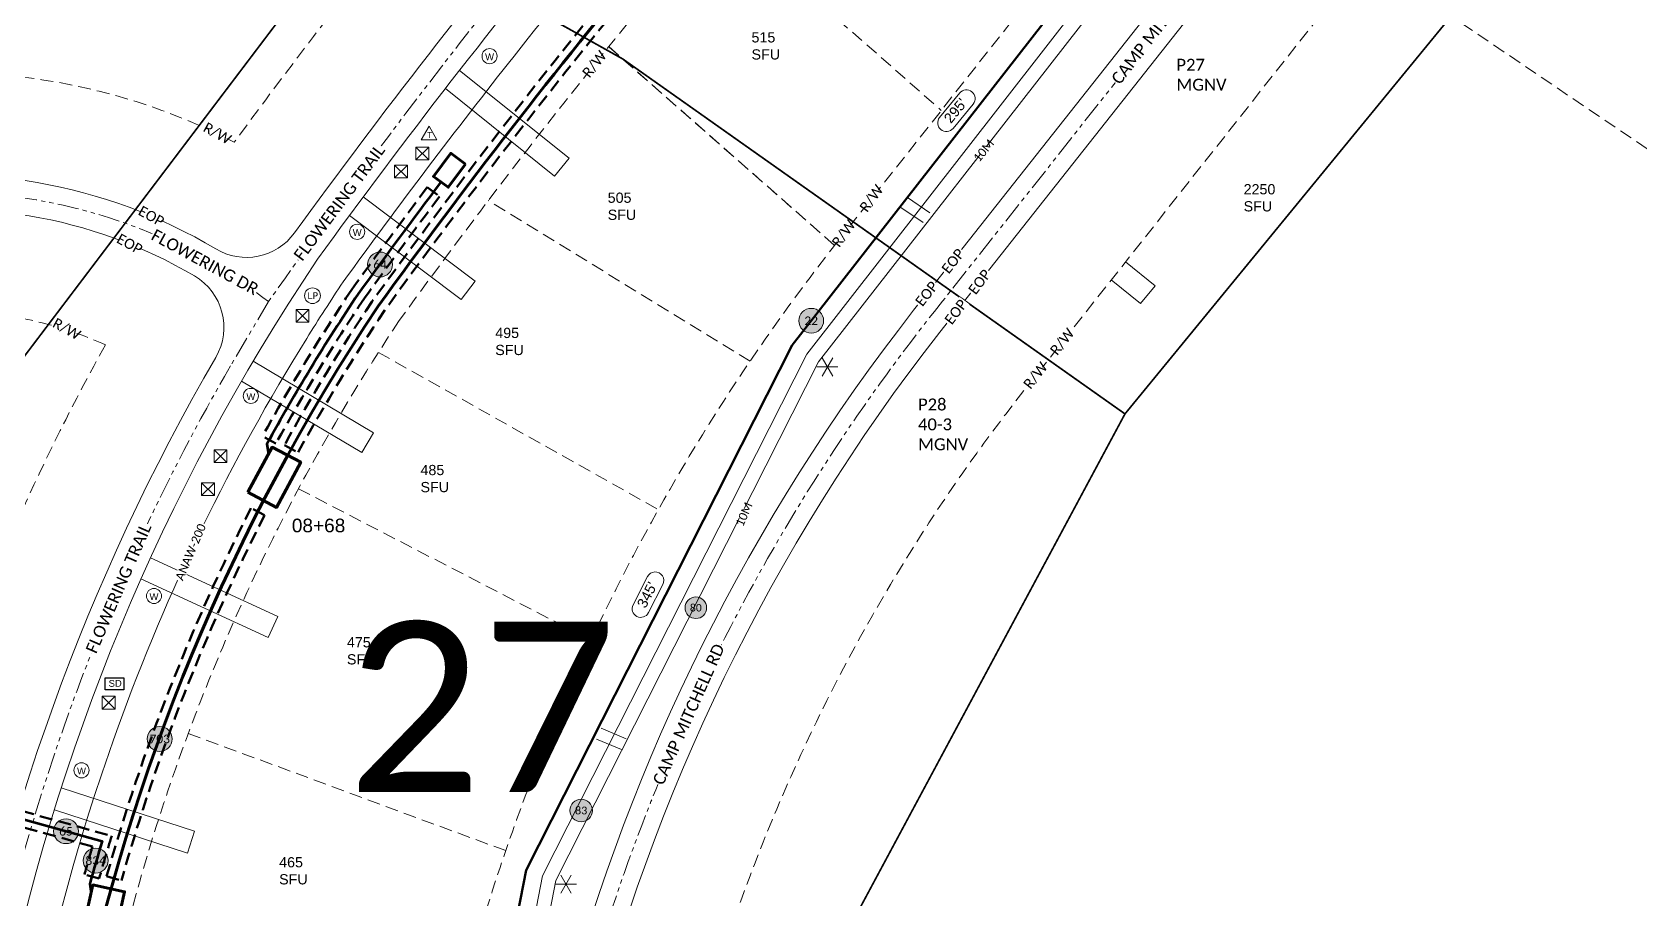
# Model space of a CAD drawing. Header units: inches. Extents: x 0 to 2372193, y 0 to 1426201.
# Drawn here: x 2369561 to 2370505, y 1419770 to 1420279 of the extents above; entities that cross this region are included whole.
import ezdxf
from ezdxf import colors
from ezdxf.entities.mleader import LeaderData, LeaderLine
from ezdxf.enums import TextEntityAlignment as Align
from ezdxf.lldxf.tags import DXFTag
from ezdxf.math import Vec2, Vec3

# ---------------------------------------------------------------- set-up
doc = ezdxf.new("R2010")
doc.units = ezdxf.units.IN
doc.header["$MEASUREMENT"] = 0
doc.linetypes.add('DASHED', pattern=[0.75, 0.5, -0.25])
doc.linetypes.add('PHANTOM2', pattern=[1.25, 0.625, -0.125, 0.125, -0.125, 0.125, -0.125])
for name, color, linetype in [('845CHH', 7, 'Continuous'), ('8645CHH', 7, 'Continuous'), ('ADDRESS', 6, 'Continuous'), ('AERIAL CABLE EX', 5, 'Continuous'), ('EOP', 6, 'Continuous'), ('EX PED', 5, 'Continuous'), ('EXIST MH', 20, 'Continuous'), ('ga_clayton', 7, 'Continuous'), ('Grouping_Boundary', 2, 'Continuous'), ('LIGHT_POST', 7, 'Continuous'), ('LINE LABELS', 7, 'Continuous'), ('Parcels', 7, 'Continuous'), ('Pedestal', 7, 'Continuous'), ('POLE INFO', 7, 'Continuous'), ('PROPOSED_BURIED', 5, 'Continuous'), ('REELS BUBBLES', 87, 'Continuous'), ('Right_of_Way', 7, 'Continuous'), ('SPAN LENGTHS', 7, 'Continuous'), ('Storm_Drain_Inlet', 7, 'Continuous'), ('StormDrain', 20, 'Continuous'), ('STREET NAMES', 250, 'Continuous'), ('Water_Meter', 7, 'Continuous')]:
    doc.layers.add(name, color=color, linetype=linetype)
for name, color, linetype, lineweight in [('BURIED CABLE EX', 32, 'BUR', 30), ('CenterLine', 161, 'Continuous', 0), ('DRIVEWAYS', 250, 'Continuous', 20), ('INNERDUCT', 4, 'Continuous', 53), ('Level 19', 7, 'DASHED', 0), ('OVERLASH', 255, 'Continuous', 0), ('Poles', 7, 'Continuous', 0), ('PROP CABLE', 1, 'Continuous', 50), ('PROPOSED_AERIAL', 1, 'Continuous', 60), ('Stationing', 7, 'Continuous', 0), ('Transformer', 92, 'Continuous', 0), ('WaterMeter', 252, 'Continuous', 0)]:
    doc.layers.add(name, color=color, linetype=linetype, lineweight=lineweight)
doc.styles.add('Annotative', font='arial.ttf')
doc.styles.add('calibri', font='calibri.ttf')
doc.styles.add('Legend', font='calibri.ttf')
doc.styles.add('PROPOSED', font='calibri.ttf')
doc.styles.get("Standard").update_dxf_attribs({"font": 'arial.ttf'})
doc.styles.add('Style-Arial', font='arial.ttf')
tags = doc.linetypes.add('BUR', pattern='A,4.693195999999999,-0.073857,["B",Standard,S=0.5,R=0,X=0,Y=-0.25],-0.553701,4.679246', length=10).pattern_tags.tags
tags[6] = DXFTag(74, 10)

# ---------------------------------------------------------------- blocks, each defined once
blk = doc.blocks.new('_Open90')
at = {"color": 0, "linetype": 'ByBlock', "lineweight": -2}
for p, q in [((-0.5, 0.5), (0, 0)), ((0, 0), (-1, 0)), ((0, 0), (-0.5, -0.5))]:
    blk.add_line(p, q, dxfattribs=at)
blk = doc.blocks.new('845CHH')
at = {"layer": '845CHH', "color": 1, "lineweight": 90}
blk.add_lwpolyline([(15.82571818263463, -10.29698714192114), (-14.22762900813467, -10.194298906727), (-14.31204531541078, 8.843916726521911), (15.74130187489286, 8.741228491560605)], close=True, dxfattribs=at)
blk = doc.blocks.new('8645CHH')
at = {"layer": '8645CHH', "color": 1, "lineweight": 70}
blk.add_lwpolyline([(9.142291399184614, -5.902860576286912), (-7.874294268665835, -5.84471719735302), (-7.922091850545257, 4.934961526188999), (9.094493817072362, 4.876818147487938)], close=True, dxfattribs=at)
blk = doc.blocks.new('LP')
at = {"layer": 'EXIST MH', "color": 250, "lineweight": 0}
blk.add_circle((-0.004436766351929577, 0.007668687072431624), 4.610577844354748, dxfattribs=at)
at = {"layer": 'EXIST MH', "color": 250, "insert": (0.09082722524181008, 0.0452800962375477), "char_height": 4, "width": 6.25625251846877, "attachment_point": 5, "style": 'Legend'}
blk.add_mtext('{\\fVerdana|b0|i0|c0|p34;LP}', dxfattribs=at)
blk = doc.blocks.new('EX PED')
at = {"layer": 'EX PED', "color": 5, "lineweight": 0}
blk.add_lwpolyline([(-3.764058627886698, 3.739049226394854), (3.764058627653867, 3.739049226394854), (3.764058627653867, -3.739049226394854), (-3.764058627886698, -3.739049226394854)], close=True, dxfattribs=at)
for points in [[(-3.764058627886698, 3.739049226394854), (3.764058627653867, -3.739049226394854)], [(3.764058627653867, 3.739049226394854), (-3.764058627886698, -3.739049226394854)]]:
    blk.add_lwpolyline(points, dxfattribs=at)
blk = doc.blocks.new('StormDrainSymbol')
at = {"layer": 'StormDrain'}
blk.add_lwpolyline([(-1.363754713220988, 0.8968148155579911), (1.363754714967217, 0.8968148155579911), (1.363754714967217, -0.8968148152833237), (-1.363754713220988, -0.8968148152833237)], close=True, dxfattribs=at)
blk.add_text('SD', height=0.9981110471379421, dxfattribs=at).set_placement((-0.8703530842362852, -0.4371731684295583))
blk = doc.blocks.new('Transformer')
at = {"layer": 'Transformer'}
blk.add_lwpolyline([(0.001212758907725709, 1.515617351383287), (-1.313169502779207, -0.7567583975088156), (1.311956753548505, -0.758858951967261)], close=True, dxfattribs=at)
blk.add_text('T', height=0.9981110471379421, dxfattribs=at).set_placement((-0.3541652539094381, -0.4371731679314053))
blk = doc.blocks.new('WaterMeter')
at = {"layer": 'WaterMeter'}
blk.add_circle((0, 0), 1.106355665353711, dxfattribs=at)
blk.add_text('W', height=0.9981110471379421, dxfattribs=at).set_placement((-0.6556293223590313, -0.6007846532260865))
blk = doc.blocks.new('*U310')
at = {"linetype": 'Continuous', "lineweight": 0, "true_color": 0xffffff}
h = blk.add_hatch(color=7, dxfattribs=at)
h.dxf.hatch_style = 1
h.paths.add_polyline_path([(-0.1216836353353937, 0, 1), (0.1216836353353937, 0, 1)])
at = {"color": 0, "linetype": 'ByBlock', "lineweight": -2}
blk.add_circle((0, 0), 0.1216836353353937, dxfattribs=at)
at = {"color": 0, "linetype": 'ByBlock', "lineweight": -2, "style": 'PROPOSED'}
blk.add_attdef('CCFN', text='', height=0.08437499999999999, dxfattribs=at).set_placement((-4.879430193227563e-14, -4.485301019485632e-14), align=Align.MIDDLE_CENTER)
at = {"color": 0, "linetype": 'ByBlock', "lineweight": -2, "flags": 104}
blk.add_attdef('CCFA', text='', height=0.08437499999999999, dxfattribs=at).set_placement((0.2063068056513823, 0.08956686444820822), align=Align.TOP_LEFT)
blk = doc.blocks.new('ACMAP_ANN_TEMPLATE_SPANS')
at = {"color": 0, "linetype": 'ByBlock', "lineweight": -2}
for p, q in [((-8.152258758647022, 12.48579457613637), (22.73670367137532, 12.48579457613637)), ((-8.152258758647022, -4.489136403890521), (22.73670367137532, -4.489136403890521))]:
    blk.add_line(p, q, dxfattribs=at)
for centre, start, end in [((-8.152258758647022, 3.998329086122945), 90, 270), ((22.73670367137532, 3.998329086122945), 270, 90)]:
    blk.add_arc(centre, 8.48746549001349, start, end, dxfattribs=at)
at = {"color": 18, "lineweight": 50, "true_color": 0x000000, "style": 'Annotative'}
blk.add_attdef('AERIALFOOT', text='', height=10, dxfattribs=at).set_placement((6.686639764051677, 4.728349187102339), align=Align.MIDDLE_CENTER)
blk = doc.blocks.new('POLES')
at = {"layer": 'Poles'}
for points in [[(-0.9279452641875641, 1.718820345782353), (1.125573408324813, -1.843961284794444)], [(-0.9279452641875641, -1.843961284794444), (1.125573408324813, 1.714633763623507)], [(-1.95993782824056, -0.06466376078196845), (2.155472681101887, -0.06466376078196845)]]:
    blk.add_lwpolyline(points, dxfattribs=at)
blk = doc.blocks.new('*U453')
at = {"linetype": 'Continuous', "lineweight": 0}
for p, q in [((-0.042323586582543316, -1.3503270685601034), (-1.040017814348486, 0.6791956355500194)), ((0.8551019615221207, -0.9091611297014427), (-0.14259226624382193, 1.1203615744086801))]:
    blk.add_line(p, q, dxfattribs=at)
blk = doc.blocks.new('*U454')
at = {"linetype": 'Continuous', "lineweight": 0}
for p, q in [((-0.042323586582543316, -1.3503270685601034), (-1.040017814348486, 0.6791956355500194)), ((0.8551019615221207, -0.9091611297014427), (-0.14259226624382193, 1.1203615744086801))]:
    blk.add_line(p, q, dxfattribs=at)

msp = doc.modelspace()

# ---------------------------------------------------------------- linework, layer by layer
at = {"layer": 'AERIAL CABLE EX', "lineweight": 0}
msp.add_lwpolyline([(2369800.09747469, 1419472.517337084), (2369860.265564793, 1419783.723600737), (2370015.466349558, 1420089.787019102), (2370177.249354229, 1420297.286241339), (2370361.950014579, 1420530.974153471), (2370482.028361825, 1420682.900292809), (2370480.165422307, 1420737.481012178)], dxfattribs=at).dxf.unprotected_set("ltscale", 0)
msp.add_lwpolyline([(2369808.176142312, 1419470.955421216), (2369868.125462828, 1419781.030147116), (2370022.444928072, 1420085.355560963), (2370183.721635643, 1420292.205417991), (2370368.433063787, 1420525.906953807), (2370503.037860715, 1420697.98922854)], dxfattribs=at)
at = {"layer": 'BURIED CABLE EX', "lineweight": 0}
msp.add_lwpolyline([(2369540.130629234, 1419398.266573533, -0.09344707337438078), (2369601.598880801, 1419843.608778374), (2369605.851615069, 1419856.067816385, -0.05241866247511304), (2369713.700684046, 1420085.687282777), (2369721.923868935, 1420099.089843747, -0.008153529295027944), (2369743.378363931, 1420132.333622195, -0.01040914788086803), (2369843.644570918, 1420264.748077034), (2369851.986125325, 1420275.26394101, -0.01186615231253942), (2369973.381503406, 1420420.560539483), (2369983.667367504, 1420432.247996917, -0.009048855457434822), (2370081.214869393, 1420538.706298485, -0.2176284449532012), (2370092.781716768, 1420543.358170515, 0.07061638872255513), (2370109.184673829, 1420544.917889241), (2370122.822154673, 1420550.057686678, 0.215491805502969), (2370152.476926963, 1420588.168492699), (2370152.476926963, 1420588.168492699), (2370152.476926963, 1420588.168492699, 0.3318629299285774), (2370124.915072159, 1420652.622281983), (2370111.552933857, 1420658.298690805, 0.1737054055242383), (2370072.100291126, 1420655.674863732)], format="xyb", dxfattribs=at).dxf.unprotected_set("ltscale", 0)
at = {"layer": 'CenterLine', "color": 7, "linetype": 'PHANTOM2', "lineweight": 0, "ltscale": 20}
for points in [[(2370493.659714422, 1420624.979546276), (2370465.621711481, 1420589.509778013), (2370095.184277216, 1420120.884039627, 0.2151339686024658), (2369859.83944285, 1419211.882607154, 0.2135353981176435)], [(2369699.490173928, 1420120.662952966, -0.03608575919097179), (2370045.275702839, 1420544.358161757), (2370094.932565162, 1420596.957289708)], [(2369453.717762331, 1420179.337940365, -0.2141243987589729), (2369699.490173928, 1420120.662952966, -0.1820515463584921)], [(2369699.490173928, 1420120.662952966), (2369677.20760038, 1420082.899307368, 0.1828032569079254), (2369532.549277905, 1419215.482490568), (2369540.820468156, 1419171.196309399)]]:
    msp.add_lwpolyline(points, format="xyb", dxfattribs=at)
at = {"layer": 'DRIVEWAYS', "color": 1, "lineweight": 0}
for points in [[(2369811.618184632, 1420256.343993639), (2369875.983420594, 1420204.912613725), (2369867.461813667, 1420194.353865926), (2369803.309319466, 1420245.652141438)], [(2369755.129267113, 1420182.143237277), (2369820.870060898, 1420132.604489373), (2369812.651692296, 1420121.808038234), (2369747.071761952, 1420171.261650149)], [(2370202.6637801, 1420143.9809508), (2370220.05203815, 1420129.995602833), (2370211.496773165, 1420119.464108127), (2370194.254832088, 1420133.34173868)], [(2369690.509806336, 1420085.744904042), (2369761.18360214, 1420043.667890044), (2369754.185693127, 1420032.043165999), (2369683.677825651, 1420074.05490351)], [(2369630.169176728, 1419970.267567252), (2369704.914059389, 1419935.875753949), (2369699.182485382, 1419923.577217488), (2369624.609244893, 1419957.921761638)], [(2369577.814518861, 1419835.227512112), (2369656.098971266, 1419809.831282397), (2369651.849215587, 1419796.945456217), (2369573.741026923, 1419822.314795)]]:
    msp.add_lwpolyline(points, dxfattribs=at)
at = {"layer": 'EOP', "color": 6, "lineweight": 0}
for points in [[(2369197.694765028, 1421411.93184785, 0.1060871264756638), (2369327.302503921, 1421504.368692009, -0.4316407312021639), (2369378.016956278, 1421509.146961647, 0.01358343199157454), (2369692.84178808, 1421247.26275873), (2369971.415395611, 1421032.416286086), (2370443.512949914, 1420658.06393636), (2370454.404235282, 1420650.115145117, -0.4254988835296726), (2370461.229840659, 1420600.141054711), (2370087.338882909, 1420127.084828945, 0.2040887359143059), (2369842.748895105, 1419258.354611955, -0.4310110754292057), (2369810.525876309, 1419218.968438442, 0.0003918504607447766), (2369807.365459837, 1419218.740560082, 0.0282068371006603), (2369575.004255843, 1419188.378129885, -0.3778174631285474), (2369543.367623609, 1419212.319821303, -0.2007382963088122), (2369728.308773189, 1420145.62071036, -0.03261569377599629), (2370062.120837231, 1420547.63816782, -0.0004163210298979958), (2370066.715999645, 1420552.482465442, -0.217628444952493), (2370093.705310186, 1420563.336833514, 2.925511314477277), (2370057.690968738, 1420593.976398162, -0.2462405733420862), (2370048.84137426, 1420562.701451089, 0.03244819003795878), (2369714.768896328, 1420161.010677237, -0.3883964934624439), (2369668.471969876, 1420151.578118867, 0.1862548891703678), (2369451.763990907, 1420189.145222215)], [(2372026.09406143, 1419367.978390591), (2371858.996905549, 1419559.861388142), (2371679.586625032, 1419792.934216852, 0.08645779871442082), (2371426.185557006, 1420022.00302351), (2371252.245514291, 1420131.408388294), (2370652.874581994, 1420509.690949125, -0.01864758079672558), (2370533.076463145, 1420589.430201344, 0.4013031278357624), (2370471.458724567, 1420580.828937126), (2370102.978297417, 1420114.6182505, 0.2137927088038123), (2369868.726872435, 1419219.362070108, 0.006664945429771103), (2369948.585855291, 1418777.892625663), (2370033.231144469, 1418274.406777034)], [(2369455.671533752, 1420169.530658521, -0.1839534457861869), (2369656.005210535, 1420135.719754661, -0.412955178843193), (2369668.536046115, 1420087.944788883, 0.1813908865895379), (2369521.457926048, 1419219.9874723, 0.00262582618477732), (2369524.024894877, 1419207.077263598, -0.3989429717569703), (2369502.168643993, 1419172.034478771, 0.05222600267191775), (2369210.44161323, 1419062.7938963, 0.001200091985836692), (2369204.026268328, 1419059.574921922, -0.2470168272239199), (2369176.092892441, 1419060.04653385, 2.770582419579125), (2369193.663979772, 1419015.109284143, -0.04586103760097496), (2369196.227813172, 1419020.981021564, -0.1045495777292051), (2369213.912059962, 1419041.485248658, -0.04708659123009936), (2369219.496544684, 1419044.960526337, -0.05352078871842804), (2369514.711815635, 1419154.606234812), (2369582.914056263, 1419169.327294149, -0.02985690105388054), (2369819.822689347, 1419199.565053996, -0.3848974049078621), (2369856.679812942, 1419170.509342093, 0.005975582541046032), (2369928.905283006, 1418774.323139634), (2370013.507929173, 1418271.090939525)]]:
    msp.add_lwpolyline(points, format="xyb", dxfattribs=at)
at = {"layer": 'Grouping_Boundary', "const_width": 1}
msp.add_lwpolyline([(2370530.489704247, 1420454.77269399), (2370202.296602358, 1420054.755650751), (2369907.435290761, 1420263.061789553), (2369727.53361153, 1420363.476633363), (2370025.039680235, 1420751.093079806), (2370087.587271509, 1420813.492355543), (2370349.406894401, 1420591.285946122)], close=True, dxfattribs=at)
at = {"layer": 'INNERDUCT'}
for points in [[(2369800.451407598, 1420190.498957914, 0.005109700112332561), (2369752.133178439, 1420125.27503936, 0.02163187383221427), (2369698.465880307, 1420036.926226146), (2369699.456192945, 1420031.294321963)], [(2369702.423245116, 1420034.783774087, 6.062944433703434e-06), (2369702.409333949, 1420034.758468462)], [(2369513.752308956, 1419828.398743321), (2369601.77620016, 1419803.990348115, 0.005439322528014146), (2369594.550651089, 1419779.010232483), (2369595.33749038, 1419773.527004283)]]:
    msp.add_lwpolyline(points, format="xyb", dxfattribs=at)
at = {"layer": 'Level 19', "color": 2, "lineweight": 50, "ltscale": 15}
for points in [[(2369716.732501163, 1420032.086249568, -0.02063700769188942), (2369767.591575834, 1420115.472797046, -0.01778332134744174), (2369940.910800065, 1420337.418951903), (2369934.018835775, 1420343.206941902, 0.0177942178348365), (2369760.204185013, 1420120.616365578, 0.02067336829948454), (2369708.862091885, 1420036.45164277)], [(2369695.947601401, 1420041.679036938, -0.02103442724849392), (2369748.43962346, 1420127.847010742, -0.004683075139599549), (2369792.721599285, 1420187.731924227), (2369799.907639836, 1420182.313361576, 0.004672242524789799), (2369755.82680144, 1420122.703158613, 0.02099841688773237), (2369703.823817441, 1420037.324129259)], [(2369613.094946717, 1419780.968449787, -0.04876171687965465), (2369697.214604116, 1419995.393009698), (2369689.195798217, 1419999.479420344, 0.04876171687963086), (2369604.43657023, 1419783.424567987)], [(2369521.922009598, 1419830.803145633), (2369607.419822528, 1419807.095213858, 0.005488494902231309), (2369600.061918083, 1419782.011711104), (2369591.398517669, 1419784.450049322, -0.003564155066225719), (2369596.149641281, 1419800.880750789), (2369519.5171195, 1419822.130400761)]]:
    msp.add_lwpolyline(points, format="xyb", close=True, dxfattribs=at)
at = {"layer": 'Parcels', "color": 255, "linetype": 'DASHED', "lineweight": 0, "ltscale": 15}
for points in [[(2369962.963421876, 1420347.258037543), (2370000.000228771, 1420315.874318399), (2370094.454338053, 1420232.849356277)], [(2370937.262701883, 1420223.778479863), (2370788.324302143, 1420021.25063375), (2370343.503665614, 1420322.175109547)], [(2369899.242677746, 1420270.271912833), (2370031.791616821, 1420153.618753509)], [(2370031.791616821, 1420153.618753509), (2369899.242677746, 1420270.271912833)], [(2369982.175094311, 1420085.669468868), (2369828.525386758, 1420179.944033103)], [(2369764.035809432, 1420090.861395289), (2369928.359199478, 1419998.624470577)], [(2369717.105299097, 1420010.812611589), (2369888.822019965, 1419921.907450489)], [(2369838.762055621, 1419798.453253803), (2369652.368408368, 1419867.211966153)]]:
    msp.add_lwpolyline(points, dxfattribs=at)
at = {"layer": 'PROPOSED_AERIAL', "color": 5, "lineweight": 50}
msp.add_lwpolyline([(2369789.320880162, 1419473.098961862), (2369850.713257185, 1419786.997014386), (2370006.98512902, 1420095.172668013), (2370169.383447736, 1420303.461078125), (2370354.104620272, 1420537.174942789), (2370499.222807424, 1420722.639891249), (2370633.396834991, 1420619.052368072), (2370850.395056681, 1420479.308323044), (2370858.904029731, 1420462.441833019), (2370864.361621932, 1420456.596953126)], dxfattribs=at)
at = {"layer": 'PROPOSED_BURIED', "color": 10, "lineweight": 60, "ltscale": 6}
msp.add_lwpolyline([(2370159.480145189, 1420655.752251423, -0.6340503464521821), (2370096.314252143, 1420518.299700931, 0.03284452372080868), (2369763.89784602, 1420118.044535472, 0.1967596107740345), (2369584.619207783, 1419235.749874968, -0.009253205015880107), (2369660.10888407, 1419248.037986358), (2369675.769817679, 1419139.158533958)], format="xyb", dxfattribs=at)
at = {"layer": 'Right_of_Way', "color": 3, "linetype": 'DASHED', "lineweight": 0, "ltscale": 15}
for points in [[(2369245.864021724, 1421376.755070423, 0.06121137190730257), (2369331.840684141, 1421429.93806068, 0.01302075446942735), (2369637.532088073, 1421176.26256213), (2369915.971427578, 1420961.519642052), (2370379.726331033, 1420593.782643157), (2370040.418018886, 1420164.481248757, 0.1983908334306227), (2369780.163374847, 1419276.790525845, 0.02223057180721217), (2369596.675085251, 1419253.133288937, -0.193417257573087), (2369776.210549188, 1420109.472434422, -0.03244280680989006), (2370103.040032482, 1420503.585127977, 2.398237781662098), (2369997.08824995, 1420595.293787159, 0.03036134821247377), (2369679.329101513, 1420214.1868052, 0.170100062119878), (2369440.041362371, 1420247.988913297, 0.170100062119878)], [(2370491.303795223, 1420508.65095049, -4.031053970431283e-05), (2370491.038336127, 1420508.839678338), (2370149.89375459, 1420077.214989804, 0.2138527848054541), (2369927.908788478, 1419229.236320129, 0.006676442920384439), (2370007.627419632, 1418788.601990941), (2370092.400790357, 1418284.354289562)], [(2369467.394162288, 1420110.686967438, -0.1558020917628896), (2369603.703001563, 1420095.290382594, 0.1734026490989545), (2369459.886284078, 1419222.784564063, 0.04661245246192701), (2369189.62626521, 1419119.444913028, 2.371405976321751), (2369249.419725392, 1418992.830951247, -0.05270800005389152), (2369528.440564798, 1419096.187754456), (2369594.80670856, 1419110.512502899, -0.02943894670027778), (2369821.389645006, 1419139.533076614, 0.005603258155601277), (2369889.54406279, 1418767.18461752), (2369982.1720173, 1418216.216397839)]]:
    msp.add_lwpolyline(points, format="xyb", dxfattribs=at)

# ---------------------------------------------------------------- block references
at = {"layer": '845CHH', "color": 1, "lineweight": 50}
for p, rotation in [((2369703.875405319, 1420017.881551443), 241.9370396966682), ((2369603.293024111, 1419762.24383549), 257.4871483585213)]:
    msp.add_blockref('845CHH', p, dxfattribs=dict(at, rotation=rotation))
at = {"layer": '8645CHH', "color": 1, "lineweight": 50, "rotation": 53.3436829864751}
msp.add_blockref('8645CHH', (2369804.977264034, 1420197.546398663), dxfattribs=at)
at = {"layer": 'ga_clayton', "xscale": 3, "yscale": 3, "zscale": 3}
for p in [(2370027.350716274, 1420082.487894246), (2369873.808696793, 1419778.965901517)]:
    msp.add_blockref('POLES', p, dxfattribs=at)
at = {"layer": 'LIGHT_POST', "lineweight": 35}
msp.add_blockref('LP', (2369725.315157077, 1420124.098435995), dxfattribs=at)
at = {"layer": 'OVERLASH', "color": 18, "true_color": 0x000000, "xscale": 6.997610170159891, "yscale": 6.997610170159891, "zscale": 6.997610170159891}
for name, p, rotation in [('*U454', (2370079.395699085, 1420175.355914812), 29.58604214160418), ('*U453', (2369900.674628542, 1419865.067208912), 40.79389946816615)]:
    msp.add_blockref(name, p, dxfattribs=dict(at, rotation=rotation))
at = {"layer": 'Pedestal', "lineweight": 35}
for p in [(2369789.756767609, 1420207.575816039), (2369777.288047997, 1420197.066737467), (2369719.445180082, 1420112.365112828), (2369671.318039805, 1420029.993687151), (2369663.965777154, 1420010.652267485), (2369605.675407674, 1419885.298959805)]:
    msp.add_blockref('EX PED', p, dxfattribs=at)
at = {"layer": 'REELS BUBBLES', "color": 250, "lineweight": 0}
for p, xscale, yscale, zscale, values in [((2370018.076474793, 1420109.398177214), 60, 60, 60, {'CCFN': '22'}), ((2369950.374500704, 1419940.997452197), 52.03783964789912, 52.03783964789912, 52.03783964789912, {'CCFN': '80'}), ((2369635.629412047, 1419864.036068916), 60, 60, 60, {'CCFN': '703'}), ((2369883.022724302, 1419822.009116351), 54.17900581686615, 54.17900581686615, 54.17900581686615, {'CCFN': '83'}), ((2369580.599499088, 1419809.852642004), 60, 60, 60, {'CCFN': '65'}), ((2369597.995035464, 1419792.609148113), 60, 60, 60, {'CCFN': '834'})]:
    msp.add_blockref('*U310', p, dxfattribs=dict(at, xscale=xscale, yscale=yscale, zscale=zscale)).add_auto_attribs(values)
at = {"layer": 'SPAN LENGTHS', "lineweight": 0}
ref = msp.add_blockref('ACMAP_ANN_TEMPLATE_SPANS', (2370102.37320856, 1420227.787301961), dxfattribs=dict(at, xscale=0.6000000000000001, yscale=0.6000000000000001, zscale=0.6000000000000001, rotation=50.49933033576995))
ref.add_attrib('AERIALFOOT', "295'", dxfattribs={"layer": 'PROP CABLE', "height": 5.999999999999994, "rotation": 50.49933035035792, "style": 'Annotative'}).set_placement((2370102.736095105, 1420232.687603056), align=Align.MIDDLE_CENTER)
ref = msp.add_blockref('ACMAP_ANN_TEMPLATE_SPANS', (2369922.39042753, 1419943.692721096), dxfattribs=dict(at, xscale=0.6000000000000001, yscale=0.6000000000000001, zscale=0.6000000000000001, rotation=62.92560244250313))
ref.add_attrib('AERIALFOOT', "345'", dxfattribs={"layer": 'PROP CABLE', "height": 5.999999999999994, "rotation": 62.92560245567759, "style": 'Annotative'}).set_placement((2369921.690350802, 1419948.556313393), align=Align.MIDDLE_CENTER)
at = {"layer": 'Storm_Drain_Inlet', "lineweight": 35, "xscale": 4, "yscale": 4, "zscale": 4}
msp.add_blockref('StormDrainSymbol', (2369609.074575467, 1419896.363575354), dxfattribs=at)
at = {"layer": 'Transformer', "lineweight": 35, "xscale": 3.5, "yscale": 3.5, "zscale": 3.5}
msp.add_blockref('Transformer', (2369793.784239328, 1420218.243061032), dxfattribs=at)
at = {"layer": 'Water_Meter', "color": 5, "lineweight": 35, "xscale": 4, "yscale": 4}
for p in [(2369829.251020146, 1420264.689062142, 5), (2369751.540026572, 1420161.613328362, 5), (2369689.100232233, 1420065.318354109, 5), (2369632.234858838, 1419947.903047208, 5), (2369589.686496903, 1419845.602419518, 5)]:
    msp.add_blockref('WaterMeter', p, dxfattribs=at)

# ---------------------------------------------------------------- texts
at = {"layer": 'ADDRESS', "color": 1, "lineweight": 35, "char_height": 6, "attachment_point": 1}
for s, insert in [('515\\PSFU', (2369983.041471854, 1420278.726441345)), ('2250\\PSFU', (2370271.957514471, 1420189.586739931)), ('505\\PSFU', (2369898.602342665, 1420184.620724449)), ('495\\PSFU', (2369832.599396896, 1420105.279048924)), ('485\\PSFU', (2369788.703759236, 1420024.816321934)), ('475\\PSFU', (2369745.518581302, 1419923.735766423)), ('465\\PSFU', (2369705.719006014, 1419794.647610288))]:
    msp.add_mtext(s, dxfattribs=dict(at, insert=insert))
at = {"layer": 'Grouping_Boundary', "style": 'PROPOSED'}
msp.add_text('27', height=100, dxfattribs=at).set_placement((2369745.565231994, 1419832.832609978))
at = {"layer": 'POLE INFO', "char_height": 7, "width": 0.2964769230769231, "attachment_point": 1, "style": 'calibri'}
for s, insert in [('P27\\PMGNV', (2370232.506178152, 1420263.152408874)), ('P28\\P40-3\\PMGNV', (2370080.810481263, 1420063.782492975))]:
    msp.add_mtext(s, dxfattribs=dict(at, insert=insert))
at = {"layer": 'Stationing', "color": 7, "lineweight": 35, "style": 'Style-Arial'}
e = msp.add_text('08+68', height=8, rotation=1.469376903471962e-09, dxfattribs=at)
e.set_placement((2369728.864121289, 1419989.274983994), align=Align.MIDDLE_CENTER)
e.dxf.unprotected_set("ltscale", 0)

# ---------------------------------------------------------------- leaders
at = {"layer": 'ga_clayton'}
ml = msp.add_multileader_mtext('Standard', dxfattribs=at)
ml.set_content('\\pxt10;NOTE: 749-772 UNITS COUNTS FOR\\P\\ptz;ENERGIZED EXISTING FBT FOR \\PADDRESS 748 (51995432)', color=256)
ml.set_leader_properties(color=256, linetype='ByLayer', lineweight=30)
ml.set_arrow_properties(name='OPEN90')
ml.build(insert=Vec2(0, 0))
ml.multileader.update_dxf_attribs({"leader_type": 2, "dogleg_length": 0.36, "arrow_head_size": 22.59151779201679, "scale": 5})
ctx = ml.context
ctx.base_point, ctx.scale, ctx.char_height, ctx.arrow_head_size, ctx.landing_gap_size, ctx.plane_origin = Vec3(2370638.161570946, 1425758.302010765), 5, 5.27756665538874, 22.59151779201679, 0.2033236601281511, Vec3(2370621.979691919, 1425682.476317222)
notes = []
notes.append((ctx, [(0, (0, 0, 0), (0, 0), (1, 0), 1, [])]))
ctx.mtext.insert, ctx.mtext.width, ctx.mtext.defined_height, ctx.mtext.flow_direction = Vec3(2370638.364894606, 1425760.940794093), 154.0654565542761, 53.21794287361794, 5
ml = msp.add_multileader_mtext('Standard', dxfattribs=at)
ml.set_content('\\pxt10;NOTE: 773-778 UNITS COUNTS FOR\\P\\ptz;ENERGIZED EXISTING FBT FOR \\PADDRESS 788 (51991809)', color=256)
ml.set_leader_properties(color=256, linetype='ByLayer', lineweight=30)
ml.set_arrow_properties(name='OPEN90')
ml.build(insert=Vec2(0, 0))
ml.multileader.update_dxf_attribs({"leader_type": 2, "dogleg_length": 0.36, "arrow_head_size": 22.59151779201679, "scale": 5})
ctx = ml.context
ctx.base_point, ctx.scale, ctx.char_height, ctx.arrow_head_size, ctx.landing_gap_size, ctx.plane_origin = Vec3(2370772.512260136, 1425436.280136953), 5, 5.27756665538874, 22.59151779201679, 0.2033236601281511, Vec3(2370756.330381109, 1425360.454443411)
notes.append((ctx, [(0, (0, 0, 0), (0, 0), (1, 0), 1, [])]))
ctx.mtext.insert, ctx.mtext.width, ctx.mtext.defined_height, ctx.mtext.flow_direction = Vec3(2370772.715583796, 1425438.918920281), 154.0654565542761, 53.21794287361794, 5
for ctx, leaders in notes:
    for number, flags, end, landing, length, lines in leaders:
        leader = LeaderData()
        leader.index, (leader.has_last_leader_line, leader.has_dogleg_vector, leader.attachment_direction) = number, flags
        leader.last_leader_point, leader.dogleg_vector, leader.dogleg_length = Vec3(end), Vec3(landing), length
        for number, points, colour, breaks in lines:
            line = LeaderLine()
            line.index, line.vertices, line.color, line.breaks = number, Vec3.list(points), colors.encode_raw_color(colour), breaks
            leader.lines.append(line)
        ctx.leaders.append(leader)

# ---------------------------------------------------------------- next in the draw order: texts
at = {"layer": 'BURIED CABLE EX', "insert": (2369653.757976905, 1419973.704201554), "char_height": 4.999999999999994, "width": 35.37307692276008, "attachment_point": 5, "rotation": 67.02370094347299, "style": 'Legend', "bg_fill": 3, "box_fill_scale": 1.1, "bg_fill_color": 256, "bg_fill_transparency": 0}
msp.add_mtext('ANAW-200', dxfattribs=at)

# ---------------------------------------------------------------- next in the draw order: linework, layer by layer
at = {"layer": 'Grouping_Boundary', "const_width": 1}
msp.add_lwpolyline([(2369753.48627605, 1420348.99076105), (2369907.435290761, 1420263.061789553), (2370202.296602358, 1420054.755650751), (2369967.442255452, 1419617.083467343), (2369398.338435967, 1419695.685185174), (2369523.704782351, 1420045.771193792)], close=True, dxfattribs=at)

# ---------------------------------------------------------------- next in the draw order: texts
at = {"color": 7, "char_height": 4.999999999999994, "attachment_point": 5, "style": 'Legend', "bg_fill": 3, "box_fill_scale": 1, "bg_fill_color": 256, "bg_fill_transparency": 0}
for insert, rotation in [((2370119.371066801, 1420209.269493137), 50.18797882275755), ((2369978.672755646, 1419995.810702106), 66.12326131164615)]:
    msp.add_mtext_dynamic_manual_height_columns('10M', width=6.069230769230763, gutter_width=0.9999999999999981, heights=[6.666666666776073], dxfattribs=dict(at, insert=insert, rotation=rotation))
at = {"layer": 'LINE LABELS', "attachment_point": 5, "style": 'Legend', "bg_fill": 3, "box_fill_scale": 1.1, "bg_fill_color": 256, "bg_fill_transparency": 0}
for s, insert, char_height, width, rotation in [('\\pxqc;R/W', (2369890.946086831, 1420259.950565591), 5.999999999999999, 11.31076923076923, 51.69675384049249), ('\\pxqc;R/W', (2369669.383537667, 1420219.282011707), 5.999999999999998, 11.31076923076923, 331.0621310274641), ('\\pxqc;R/W', (2370053.597131425, 1420181.155792785), 5.999999999999998, 11.31076923076923, 54.07592765314928), ('\\pxqc;EOP', (2370101.331217436, 1420144.445694922), 5.999999999999989, 15.5187788843177, 51.69281670153308), ('\\pxqc;R/W', (2369580.947934588, 1420104.480297885), 5.999999999999998, 11.31076923076923, 331.0621310274641), ('\\pxqc;R/W', (2370165.582190519, 1420097.064392779), 5.999999999999999, 11.31076923076923, 51.69675384049249)]:
    msp.add_mtext(s, dxfattribs=dict(at, insert=insert, char_height=char_height, width=width, rotation=rotation))
at = {"layer": 'STREET NAMES', "color": 6, "char_height": 7, "attachment_point": 5, "style": 'Legend', "bg_fill": 3, "box_fill_scale": 1, "bg_fill_color": 256, "bg_fill_transparency": 0}
for s, width, gutter_width, insert, rotation in [('\\pxt13;{\\C7;CAMP MITCHELL RD}', 89.70230769230768, 33.59784488361218, (2370223.940600854, 1420284.788019613), 51.993344803150926), ('\\pxt13;{\\C7;FLOWERING TRAIL}', 82.66461538461537, 33.59784488361218, (2369741.019445219, 1420178.771964858), 53.227090122790905), ('\\pxt13;{\\C7;FLOWERING DR}', 69.96230769230769, 33.59784488361217, (2369662.160649061, 1420143.875332933), 331.50604659987323), ('\\pxt13;{\\C7;FLOWERING TRAIL}', 82.66461538461537, 33.59784488361218, (2369611.423979369, 1419952.459322198), 66.49744996036436), ('\\pxt13;{\\C7;CAMP MITCHELL RD}', 89.70230769230768, 33.59784488361218, (2369946.114365917, 1419878.479363743), 65.96993461255533)]:
    msp.add_mtext_dynamic_manual_height_columns(s, width=width, gutter_width=gutter_width, heights=[0], dxfattribs=dict(at, insert=insert, rotation=rotation))

# ---------------------------------------------------------------- next in the draw order: block references
at = {"layer": 'REELS BUBBLES', "color": 250, "lineweight": 0, "xscale": 60, "yscale": 60, "zscale": 60}
msp.add_blockref('*U310', (2369764.993234694, 1420142.422914254), dxfattribs=at).add_auto_attribs({'CCFN': '64'})

# ---------------------------------------------------------------- next in the draw order: texts
at = {"layer": 'LINE LABELS', "attachment_point": 5, "style": 'Legend', "bg_fill": 3, "box_fill_scale": 1.1, "bg_fill_color": 256, "bg_fill_transparency": 0}
for s, insert, char_height, width, rotation in [('\\pxqc;EOP', (2369630.687422121, 1420170.794799954), 5.999999999999998, 11.31076923076923, 331.0621310274641), ('\\pxqc;R/W', (2370037.281990827, 1420160.561799496), 5.999999999999998, 11.31076923076923, 54.07592765314928), ('\\pxqc;EOP', (2370116.96484308, 1420132.235673133), 5.999999999999989, 15.5187788843177, 52.90078003452011), ('\\pxqc;EOP', (2370085.879837228, 1420125.2660193), 5.999999999999989, 15.5187788843177, 51.69281670153308), ('\\pxqc;R/W', (2370149.89375459, 1420077.214989804), 5.999999999999999, 11.31076923076923, 51.69675384049249)]:
    msp.add_mtext(s, dxfattribs=dict(at, insert=insert, char_height=char_height, width=width, rotation=rotation))

# ---------------------------------------------------------------- next in the draw order: texts
for insert, char_height, width, rotation in [((2369617.983800091, 1420154.46330979), 5.999999999999998, 11.31076923076923, 331.0621310274641), ((2370102.978297417, 1420114.6182505), 5.999999999999989, 15.5187788843177, 52.90078003452011)]:
    msp.add_mtext('\\pxqc;EOP', dxfattribs=dict(at, insert=insert, char_height=char_height, width=width, rotation=rotation))

doc.saveas('drawing.dxf')
